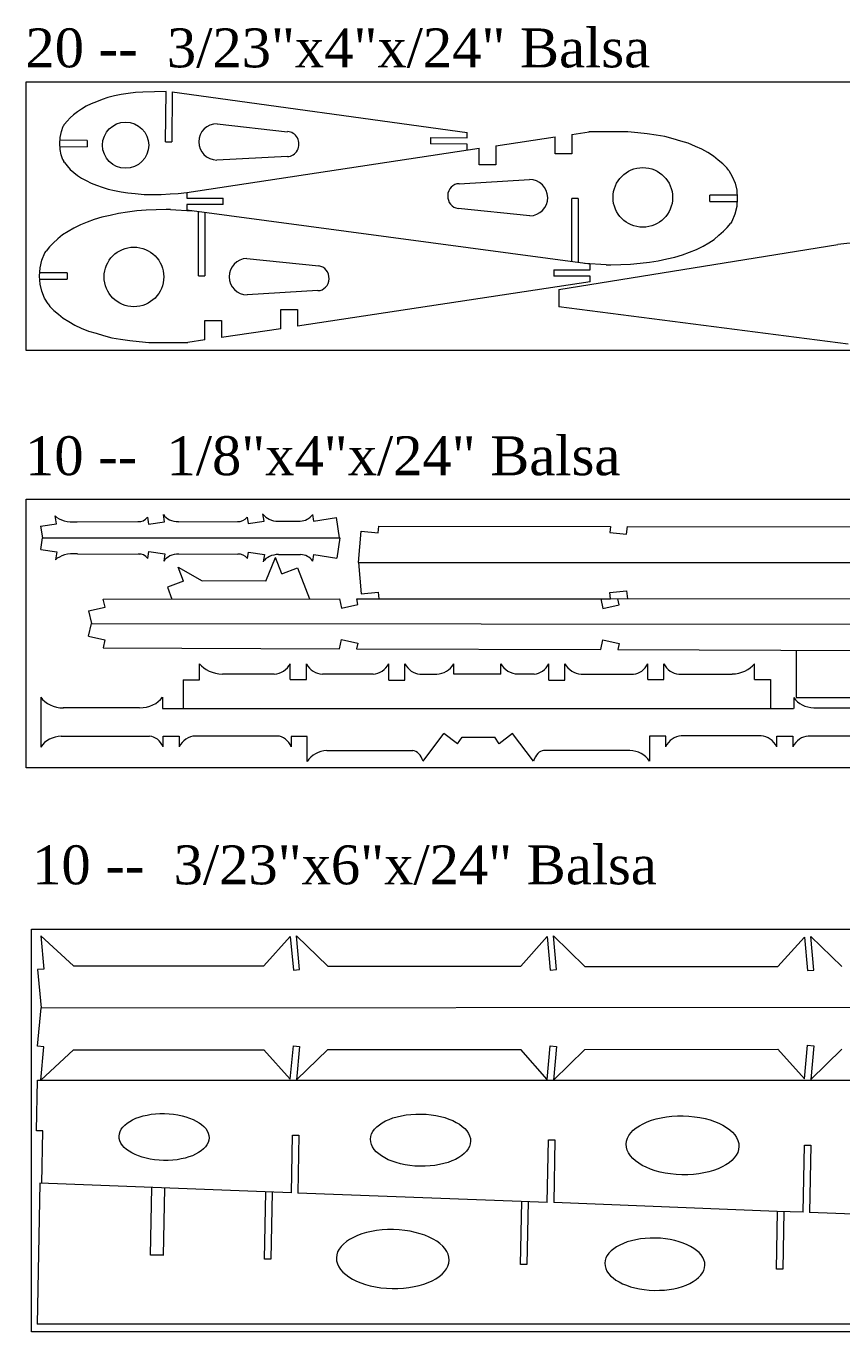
# Model space of a CAD drawing. Extents: x -15.5 to 12.9, y -17.5 to 17.8.
# Drawn here: x -11.18 to 0.97, y -1.6 to 17.85 of the extents above; entities that cross this region are included whole.
import ezdxf
from ezdxf.enums import TextEntityAlignment as Align

# ---------------------------------------------------------------- set-up
doc = ezdxf.new("R2010")
doc.units = 0
doc.header["$MEASUREMENT"] = 0
doc.layers.get('0').update_dxf_attribs({"lineweight": 0})
doc.styles.get("Standard").update_dxf_attribs({"font": 'TIMES.TTF'})

msp = doc.modelspace()

# ---------------------------------------------------------------- linework, layer by layer
at = {"color": 1, "linetype": 'Continuous', "lineweight": 0}
for p, q in [((-10.053, 16.756, 0), (-10.136, 16.723, 0)), ((-9.965, 16.784, 0), (-10.053, 16.756, 0)), ((-9.87, 16.809, 0), (-9.965, 16.784, 0)), ((-9.77, 16.829, 0), (-9.87, 16.809, 0)), ((-9.666, 16.844, 0), (-9.77, 16.829, 0)), ((-9.557, 16.86, 0), (-9.666, 16.844, 0)), ((-9.445, 16.866, 0), (-9.557, 16.86, 0)), ((-9.1, 16.874, 0), (-9.445, 16.866, 0)), ((-9.106, 16.127, 0), (-9.1, 16.874, 0)), ((-9.007, 16.871, 0), (-9.013, 16.124, 0)), ((-9.007, 16.871, 0), (-4.614, 16.266, 0)), ((-10.42, 16.574, 0), (-10.479, 16.529, 0)), ((-10.357, 16.614, 0), (-10.42, 16.574, 0)), ((-10.29, 16.654, 0), (-10.357, 16.614, 0)), ((-10.215, 16.691, 0), (-10.29, 16.654, 0)), ((-10.136, 16.723, 0), (-10.215, 16.691, 0)), ((-10.659, 16.279, 0), (-10.632, 16.358, 0)), ((-10.632, 16.358, 0), (-10.628, 16.365, 0)), ((-10.621, 16.376, 0), (-10.628, 16.365, 0)), ((-10.612, 16.387, 0), (-10.621, 16.376, 0)), ((-10.573, 16.433, 0), (-10.612, 16.387, 0)), ((-10.53, 16.481, 0), (-10.573, 16.433, 0)), ((-10.479, 16.529, 0), (-10.53, 16.481, 0)), ((-8.341, 16.394, 0), (-7.289, 16.276, 0)), ((-10.682, 16.099, 0), (-10.677, 16.192, 0)), ((-10.276, 16.144, 0), (-10.68, 16.148, 0)), ((-10.677, 16.192, 0), (-10.659, 16.279, 0)), ((-10.276, 16.144, 0), (-10.276, 16.051, 0)), ((-5.159, 16.189, 0), (-4.614, 16.184, 0)), ((-5.159, 16.189, 0), (-5.159, 16.095, 0)), ((-4.614, 16.184, 0), (-4.614, 16.266, 0)), ((-4.187, 16.068, 0), (-3.305, 16.198, 0)), ((-3.305, 15.947, 0), (-3.305, 16.198, 0)), ((-3.055, 16.235, 0), (-2.8, 16.272, 0)), ((-3.055, 16.235, 0), (-3.055, 15.947, 0)), ((-2.594, 16.276, 0), (-2.802, 16.272, 0)), ((-2.527, 16.276, 0), (-2.594, 16.276, 0)), ((-2.373, 16.274, 0), (-2.527, 16.276, 0)), ((-2.223, 16.272, 0), (-2.373, 16.274, 0)), ((-2.076, 16.259, 0), (-2.223, 16.272, 0)), ((-1.936, 16.244, 0), (-2.076, 16.259, 0)), ((-1.8, 16.224, 0), (-1.936, 16.244, 0)), ((-1.672, 16.203, 0), (-1.8, 16.224, 0)), ((-1.547, 16.171, 0), (-1.672, 16.203, 0)), ((-1.434, 16.137, 0), (-1.547, 16.171, 0)), ((-10.679, 16.012, 0), (-10.682, 16.099, 0)), ((-10.681, 16.054, 0), (-10.276, 16.051, 0)), ((-10.664, 15.932, 0), (-10.679, 16.012, 0)), ((-9.106, 16.126, 0), (-9.013, 16.126, 0)), ((-8.792, 15.371, 0), (-4.437, 16.032, 0)), ((-4.616, 16.091, 0), (-5.159, 16.095, 0)), ((-4.616, 16.004, 0), (-4.616, 16.091, 0)), ((-4.437, 15.781, 0), (-4.437, 16.032, 0)), ((-4.187, 16.068, 0), (-4.187, 15.781, 0)), ((-1.324, 16.103, 0), (-1.434, 16.137, 0)), ((-1.213, 16.058, 0), (-1.324, 16.103, 0)), ((-1.119, 16.017, 0), (-1.213, 16.058, 0)), ((-1.031, 15.964, 0), (-1.119, 16.017, 0)), ((-0.947, 15.91, 0), (-1.031, 15.964, 0)), ((-10.639, 15.856, 0), (-10.664, 15.932, 0)), ((-10.638, 15.855, 0), (-10.639, 15.856, 0)), ((-10.638, 15.855, 0), (-10.621, 15.83, 0)), ((-10.612, 15.818, 0), (-10.621, 15.83, 0)), ((-10.612, 15.818, 0), (-10.573, 15.768, 0)), ((-10.573, 15.768, 0), (-10.529, 15.713, 0)), ((-7.292, 15.907, 0), (-8.345, 15.854, 0)), ((-4.187, 15.781, 0), (-4.437, 15.781, 0)), ((-3.055, 15.947, 0), (-3.305, 15.947, 0)), ((-0.875, 15.854, 0), (-0.947, 15.91, 0)), ((-0.807, 15.798, 0), (-0.875, 15.854, 0)), ((-0.746, 15.736, 0), (-0.807, 15.798, 0)), ((-10.529, 15.713, 0), (-10.475, 15.669, 0)), ((-10.475, 15.669, 0), (-10.421, 15.626, 0)), ((-10.421, 15.626, 0), (-10.359, 15.584, 0)), ((-10.359, 15.584, 0), (-10.29, 15.548, 0)), ((-4.737, 15.501, 0), (-3.686, 15.563, 0)), ((-0.719, 15.7, 0), (-0.746, 15.736, 0)), ((-0.719, 15.7, 0), (-0.668, 15.611, 0)), ((-0.668, 15.611, 0), (-0.626, 15.509, 0)), ((-10.29, 15.548, 0), (-10.217, 15.508, 0)), ((-10.217, 15.508, 0), (-10.136, 15.479, 0)), ((-10.136, 15.479, 0), (-10.052, 15.45, 0)), ((-10.052, 15.45, 0), (-9.964, 15.422, 0)), ((-9.964, 15.422, 0), (-9.869, 15.4, 0)), ((-9.869, 15.4, 0), (-9.77, 15.379, 0)), ((-9.77, 15.379, 0), (-9.668, 15.364, 0)), ((-8.792, 15.371, 0), (-8.792, 15.284, 0)), ((-0.626, 15.509, 0), (-0.601, 15.403, 0)), ((-0.601, 15.403, 0), (-0.594, 15.287, 0)), ((-9.668, 15.364, 0), (-9.562, 15.354, 0)), ((-9.562, 15.354, 0), (-9.428, 15.343, 0)), ((-9.428, 15.343, 0), (-9.175, 15.339, 0)), ((-8.792, 15.284, 0), (-8.25, 15.284, 0)), ((-8.25, 15.191, 0), (-8.792, 15.191, 0)), ((-8.792, 15.191, 0), (-8.792, 15.109, 0)), ((-8.25, 15.191, 0), (-8.25, 15.284, 0)), ((-3.055, 14.337, 0), (-3.055, 15.282, 0)), ((-2.961, 15.281, 0), (-3.055, 15.282, 0)), ((-2.961, 15.28, 0), (-2.961, 14.324, 0)), ((-0.597, 15.332, 0), (-1.002, 15.332, 0)), ((-1.002, 15.238, 0), (-1.002, 15.332, 0)), ((-1.002, 15.238, 0), (-0.597, 15.238, 0)), ((-0.594, 15.287, 0), (-0.601, 15.162, 0)), ((-10.054, 15.001, 0), (-10.171, 14.968, 0)), ((-9.933, 15.029, 0), (-10.054, 15.001, 0)), ((-9.808, 15.058, 0), (-9.933, 15.029, 0)), ((-9.675, 15.079, 0), (-9.808, 15.058, 0)), ((-9.537, 15.095, 0), (-9.675, 15.079, 0)), ((-9.395, 15.106, 0), (-9.537, 15.095, 0)), ((-9.249, 15.114, 0), (-9.395, 15.106, 0)), ((-9.099, 15.117, 0), (-9.249, 15.114, 0)), ((-9.033, 15.117, 0), (-9.099, 15.117, 0)), ((-9.033, 15.117, 0), (-8.71, 15.098, 0)), ((-2.785, 14.301, 0), (-8.792, 15.109, 0)), ((-8.616, 14.131, 0), (-8.616, 15.086, 0)), ((-8.522, 15.073, 0), (-8.522, 14.129, 0)), ((-3.682, 15.023, 0), (-4.751, 15.133, 0)), ((-0.629, 15.046, 0), (-0.672, 14.94, 0)), ((-0.601, 15.162, 0), (-0.629, 15.046, 0)), ((-10.56, 14.79, 0), (-10.64, 14.738, 0)), ((-10.475, 14.838, 0), (-10.56, 14.79, 0)), ((-10.376, 14.887, 0), (-10.475, 14.838, 0)), ((-10.275, 14.928, 0), (-10.376, 14.887, 0)), ((-10.171, 14.968, 0), (-10.275, 14.928, 0)), ((-0.865, 14.733, 0), (-0.797, 14.793, 0)), ((-0.797, 14.793, 0), (-0.741, 14.851, 0)), ((-0.741, 14.851, 0), (-0.69, 14.912, 0)), ((-0.672, 14.94, 0), (-0.69, 14.912, 0)), ((-10.78, 14.618, 0), (-10.836, 14.559, 0)), ((-10.712, 14.678, 0), (-10.78, 14.618, 0)), ((-10.64, 14.738, 0), (-10.712, 14.678, 0)), ((-3.249, 13.928, 0), (0.907, 14.595, 0)), ((-1.102, 14.573, 0), (-1.017, 14.62, 0)), ((-1.017, 14.62, 0), (-0.937, 14.672, 0)), ((-0.937, 14.672, 0), (-0.865, 14.733, 0)), ((-10.948, 14.364, 0), (-10.905, 14.471, 0)), ((-10.905, 14.471, 0), (-10.887, 14.498, 0)), ((-10.836, 14.559, 0), (-10.887, 14.498, 0)), ((-1.644, 14.381, 0), (-1.523, 14.409, 0)), ((-1.523, 14.409, 0), (-1.406, 14.442, 0)), ((-1.406, 14.442, 0), (-1.302, 14.483, 0)), ((-1.302, 14.483, 0), (-1.201, 14.523, 0)), ((-1.201, 14.523, 0), (-1.102, 14.573, 0)), ((-10.983, 14.123, 0), (-10.976, 14.248, 0)), ((-10.976, 14.248, 0), (-10.948, 14.364, 0)), ((-7.895, 14.387, 0), (-6.826, 14.277, 0)), ((-3.327, 14.219, 0), (-2.785, 14.219, 0)), ((-3.327, 14.219, 0), (-3.327, 14.126, 0)), ((-2.544, 14.293, 0), (-2.867, 14.312, 0)), ((-2.785, 14.219, 0), (-2.785, 14.301, 0)), ((-2.544, 14.293, 0), (-2.478, 14.293, 0)), ((-2.478, 14.293, 0), (-2.328, 14.296, 0)), ((-2.328, 14.296, 0), (-2.182, 14.304, 0)), ((-2.182, 14.304, 0), (-2.04, 14.316, 0)), ((-2.04, 14.316, 0), (-1.902, 14.332, 0)), ((-1.902, 14.332, 0), (-1.769, 14.352, 0)), ((-1.769, 14.352, 0), (-1.644, 14.381, 0)), ((-10.976, 14.007, 0), (-10.983, 14.123, 0)), ((-10.575, 14.172, 0), (-10.98, 14.172, 0)), ((-10.98, 14.078, 0), (-10.575, 14.078, 0)), ((-10.951, 13.901, 0), (-10.976, 14.007, 0)), ((-10.575, 14.172, 0), (-10.575, 14.078, 0)), ((-8.616, 14.129, 0), (-8.522, 14.129, 0)), ((-2.785, 14.039, 0), (-7.14, 13.379, 0)), ((-2.786, 14.126, 0), (-3.327, 14.126, 0)), ((-2.785, 14.039, 0), (-2.785, 14.126, 0)), ((-10.909, 13.799, 0), (-10.951, 13.901, 0)), ((-6.84, 13.909, 0), (-7.891, 13.847, 0)), ((-3.249, 13.928, 0), (-3.25, 13.667, 0)), ((-10.858, 13.71, 0), (-10.909, 13.799, 0)), ((-10.858, 13.71, 0), (-10.831, 13.674, 0)), ((-10.831, 13.674, 0), (-10.77, 13.612, 0)), ((-7.39, 13.342, 0), (-7.39, 13.629, 0)), ((-7.39, 13.629, 0), (-7.14, 13.629, 0)), ((-7.14, 13.629, 0), (-7.14, 13.379, 0)), ((1.057, 13.11, 0), (-3.25, 13.667, 0)), ((-10.77, 13.612, 0), (-10.702, 13.556, 0)), ((-10.702, 13.556, 0), (-10.63, 13.5, 0)), ((-10.63, 13.5, 0), (-10.546, 13.447, 0)), ((-10.546, 13.447, 0), (-10.458, 13.394, 0)), ((-8.522, 13.176, 0), (-8.522, 13.463, 0)), ((-8.522, 13.463, 0), (-8.272, 13.463, 0)), ((-8.272, 13.463, 0), (-8.272, 13.212, 0)), ((-10.458, 13.394, 0), (-10.364, 13.352, 0)), ((-10.364, 13.352, 0), (-10.253, 13.307, 0)), ((-10.253, 13.307, 0), (-10.143, 13.273, 0)), ((-10.143, 13.273, 0), (-10.03, 13.239, 0)), ((-10.03, 13.239, 0), (-9.905, 13.207, 0)), ((-7.39, 13.342, 0), (-8.272, 13.212, 0)), ((-9.905, 13.207, 0), (-9.777, 13.186, 0)), ((-9.777, 13.186, 0), (-9.641, 13.166, 0)), ((-9.641, 13.166, 0), (-9.501, 13.151, 0)), ((-9.501, 13.151, 0), (-9.354, 13.138, 0)), ((-9.354, 13.138, 0), (-9.204, 13.136, 0)), ((-9.204, 13.136, 0), (-9.05, 13.134, 0)), ((-9.05, 13.134, 0), (-8.983, 13.134, 0)), ((-8.983, 13.134, 0), (-8.775, 13.138, 0)), ((-8.522, 13.176, 0), (-8.777, 13.138, 0)), ((-10.732, 10.435, 0), (-10.75, 10.554, 0)), ((-9.376, 10.534, 0), (-9.36, 10.429, 0)), ((-9.123, 10.466, 0), (-9.14, 10.574, 0)), ((-7.892, 10.535, 0), (-7.877, 10.439, 0)), ((-7.641, 10.475, 0), (-7.657, 10.582, 0)), ((-6.919, 10.572, 0), (-6.905, 10.475, 0)), ((-6.904, 10.475, 0), (-6.563, 10.528, 0)), ((-6.517, 10.228, 0), (-6.563, 10.528, 0)), ((-10.969, 10.398, 0), (-10.732, 10.435, 0)), ((-10.969, 10.398, 0), (-10.942, 10.225, 0)), ((-9.36, 10.429, 0), (-9.123, 10.466, 0)), ((-7.877, 10.439, 0), (-7.641, 10.475, 0)), ((-6.236, 9.859, 0), (-6.192, 10.324, 0)), ((-6.192, 10.324, 0), (-5.943, 10.3, 0)), ((-5.943, 10.3, 0), (-5.933, 10.401, 0)), ((-5.933, 10.401, 0), (-2.48, 10.395, 0)), ((-2.48, 10.395, 0), (-2.489, 10.304, 0)), ((-2.24, 10.28, 0), (-2.229, 10.395, 0)), ((-2.229, 10.395, 0), (1.339, 10.39, 0)), ((-10.964, 10.055, 0), (-10.938, 10.225, 0)), ((-6.511, 10.228, 0), (-6.558, 9.925, 0)), ((-2.489, 10.304, 0), (-2.24, 10.28, 0)), ((-10.964, 10.055, 0), (-10.727, 10.018, 0)), ((-10.727, 10.018, 0), (-10.746, 9.899, 0)), ((-9.372, 9.919, 0), (-9.356, 10.024, 0)), ((-9.355, 10.024, 0), (-9.119, 9.987, 0)), ((-9.119, 9.987, 0), (-9.135, 9.879, 0)), ((-7.888, 9.918, 0), (-7.873, 10.014, 0)), ((-7.872, 10.014, 0), (-7.636, 9.978, 0)), ((-7.636, 9.978, 0), (-7.653, 9.871, 0)), ((-7.615, 9.582, 0), (-7.469, 9.932, 0)), ((-7.377, 9.689, 0), (-7.469, 9.932, 0)), ((-6.915, 9.881, 0), (-6.9, 9.978, 0)), ((-6.899, 9.978, 0), (-6.558, 9.925, 0)), ((-8.918, 9.789, 0), (-8.564, 9.585, 0)), ((-8.84, 9.583, 0), (-8.918, 9.789, 0)), ((-7.377, 9.689, 0), (-7.141, 9.778, 0)), ((-7.141, 9.778, 0), (-6.964, 9.316, 0)), ((-6.236, 9.859, 0), (7.314, 9.856, 0)), ((-6.236, 9.859, 0), (-6.192, 9.394, 0)), ((-8.84, 9.583, 0), (-9.079, 9.493, 0)), ((-9.079, 9.493, 0), (-9.012, 9.315, 0)), ((-6.192, 9.394, 0), (-5.943, 9.418, 0)), ((-5.943, 9.418, 0), (-5.933, 9.317, 0)), ((-2.489, 9.414, 0), (-2.24, 9.437, 0)), ((-2.479, 9.319, 0), (-2.489, 9.414, 0)), ((-2.24, 9.437, 0), (-2.228, 9.319, 0)), ((-10.254, 9.14, 0), (-10.009, 9.193, 0)), ((-10.036, 9.314, 0), (-6.517, 9.317, 0)), ((-10.009, 9.193, 0), (-10.036, 9.314, 0)), ((-6.517, 9.317, 0), (-6.487, 9.178, 0)), ((-6.487, 9.178, 0), (-6.242, 9.232, 0)), ((-6.261, 9.317, 0), (-2.479, 9.319, 0)), ((-6.242, 9.232, 0), (-6.261, 9.317, 0)), ((-2.626, 9.319, 0), (-2.594, 9.174, 0)), ((-2.594, 9.174, 0), (-2.35, 9.227, 0)), ((-2.479, 9.319, 0), (1.268, 9.322, 0)), ((-2.35, 9.227, 0), (-2.37, 9.319, 0)), ((-10.254, 9.14, 0), (-10.212, 8.951, 0)), ((-10.254, 8.762, 0), (-10.212, 8.951, 0)), ((-10.254, 8.762, 0), (-10.01, 8.708, 0)), ((-10.01, 8.708, 0), (-10.037, 8.587, 0)), ((-10.037, 8.587, 0), (-6.518, 8.575, 0)), ((-6.518, 8.575, 0), (-6.487, 8.714, 0)), ((-6.487, 8.714, 0), (-6.243, 8.66, 0)), ((-6.243, 8.66, 0), (-6.262, 8.574, 0)), ((-6.262, 8.574, 0), (-2.627, 8.562, 0)), ((-2.627, 8.562, 0), (-2.595, 8.707, 0)), ((-2.595, 8.707, 0), (-2.351, 8.653, 0)), ((-2.351, 8.653, 0), (-2.371, 8.561, 0)), ((-2.371, 8.561, 0), (1.267, 8.548, 0)), ((-8.603, 8.111, 0), (-8.603, 8.351, 0)), ((-7.249, 8.116, 0), (-7.249, 8.35, 0)), ((-7.009, 8.116, 0), (-7.009, 8.348, 0)), ((-5.783, 8.108, 0), (-5.783, 8.35, 0)), ((-5.543, 8.108, 0), (-5.543, 8.351, 0)), ((-4.816, 8.197, 0), (-4.816, 8.349, 0)), ((-4.114, 8.197, 0), (-4.816, 8.197, 0)), ((-4.114, 8.197, 0), (-4.114, 8.351, 0)), ((-3.399, 8.109, 0), (-3.399, 8.352, 0)), ((-3.159, 8.109, 0), (-3.159, 8.351, 0)), ((-1.924, 8.116, 0), (-1.924, 8.35, 0)), ((-1.685, 8.117, 0), (-1.685, 8.35, 0)), ((-0.337, 8.116, 0), (-0.337, 8.35, 0)), ((-8.844, 8.111, 0), (-8.604, 8.111, 0)), ((-8.844, 8.11, 0), (-8.844, 7.685, 0)), ((-7.249, 8.116, 0), (-7.009, 8.116, 0)), ((-5.782, 8.108, 0), (-5.543, 8.108, 0)), ((-3.399, 8.109, 0), (-3.159, 8.109, 0)), ((-1.925, 8.116, 0), (-1.685, 8.117, 0)), ((-0.337, 8.116, 0), (-0.097, 8.116, 0)), ((-0.097, 8.116, 0), (-0.097, 7.685, 0)), ((-10.966, 7.854, 0), (-10.966, 7.11, 0)), ((-9.151, 7.852, 0), (-9.151, 7.685, 0)), ((0.248, 7.846, 0), (0.248, 7.685, 0)), ((-9.151, 7.685, 0), (0.247, 7.685, 0)), ((-9.145, 7.112, 0), (-9.145, 7.274, 0)), ((-9.144, 7.274, 0), (-8.905, 7.274, 0)), ((-8.905, 7.274, 0), (-8.905, 7.113, 0)), ((-6.997, 7.266, 0), (-7.236, 7.266, 0)), ((-7.236, 7.266, 0), (-7.236, 7.112, 0)), ((-6.997, 6.895, 0), (-6.997, 7.266, 0)), ((-5.272, 6.898, 0), (-4.962, 7.31, 0)), ((-4.76, 7.159, 0), (-4.691, 7.256, 0)), ((-4.14, 7.16, 0), (-4.204, 7.256, 0)), ((-3.939, 7.314, 0), (-4.14, 7.16, 0)), ((-3.627, 6.898, 0), (-3.939, 7.314, 0)), ((-1.659, 7.27, 0), (-1.899, 7.27, 0)), ((-1.899, 7.27, 0), (-1.899, 6.898, 0)), ((-1.659, 7.115, 0), (-1.659, 7.27, 0)), ((-0.005, 7.113, 0), (-0.005, 7.274, 0)), ((-0.005, 7.274, 0), (0.234, 7.274, 0)), ((0.234, 7.274, 0), (0.234, 7.113, 0)), ((-10.966, 4.3, 0), (-10.92, 3.804, 0)), ((-7.251, 4.289, 0), (-7.204, 3.789, 0)), ((-7.111, 3.798, 0), (-7.157, 4.296, 0)), ((-3.424, 4.29, 0), (-3.378, 3.789, 0)), ((-3.285, 3.797, 0), (-3.331, 4.298, 0)), ((0.408, 4.281, 0), (0.454, 3.78, 0)), ((0.548, 3.789, 0), (0.501, 4.29, 0)), ((-10.92, 3.804, 0), (-11.015, 3.795, 0)), ((-11.015, 3.795, 0), (-10.962, 3.225, 0)), ((-7.204, 3.789, 0), (-7.111, 3.798, 0)), ((-3.378, 3.789, 0), (-3.285, 3.797, 0)), ((0.454, 3.78, 0), (0.548, 3.789, 0)), ((-11.015, 2.655, 0), (-10.962, 3.225, 0)), ((-10.92, 2.646, 0), (-11.015, 2.655, 0)), ((-10.966, 2.15, 0), (-10.92, 2.646, 0)), ((-7.251, 2.161, 0), (-7.204, 2.661, 0)), ((-7.204, 2.661, 0), (-7.111, 2.652, 0)), ((-7.111, 2.652, 0), (-7.157, 2.153, 0)), ((-3.424, 2.16, 0), (-3.378, 2.661, 0)), ((-3.378, 2.661, 0), (-3.285, 2.652, 0)), ((-3.285, 2.652, 0), (-3.331, 2.151, 0)), ((0.408, 2.168, 0), (0.454, 2.669, 0)), ((0.454, 2.669, 0), (0.548, 2.661, 0)), ((0.548, 2.661, 0), (0.501, 2.16, 0)), ((-11.029, 1.396, 0), (-11.014, 2.148, 0)), ((-11.014, 2.148, 0), (3.89, 2.15, 0)), ((-10.936, 1.394, 0), (-11.029, 1.396, 0)), ((-7.233, 0.47, 0), (-7.216, 1.33, 0)), ((-7.216, 1.33, 0), (-7.121, 1.328, 0)), ((-7.121, 1.328, 0), (-7.138, 0.466, 0)), ((-3.422, 0.328, 0), (-3.404, 1.26, 0)), ((-3.404, 1.26, 0), (-3.309, 1.258, 0)), ((-3.309, 1.258, 0), (-3.327, 0.324, 0)), ((0.389, 0.18, 0), (0.409, 1.182, 0)), ((0.409, 1.182, 0), (0.504, 1.18, 0)), ((0.504, 1.18, 0), (0.484, 0.176, 0)), ((-10.979, 0.612, 0), (-11.02, -1.488, 0)), ((-10.587, 0.599, 0), (-10.979, 0.612, 0)), ((-7.623, 0.484, 0), (-10.587, 0.599, 0)), ((-9.332, -0.458, 0), (-9.312, 0.549, 0)), ((-9.122, 0.542, 0), (-9.141, -0.462, 0)), ((-7.634, -0.517, 0), (-7.615, 0.484, 0)), ((-7.233, 0.47, 0), (-7.623, 0.484, 0)), ((-7.52, 0.481, 0), (-7.539, -0.519, 0)), ((-3.811, 0.343, 0), (-7.138, 0.466, 0)), ((-3.822, -0.595, 0), (-3.803, 0.342, 0)), ((-3.422, 0.328, 0), (-3.811, 0.343, 0)), ((-3.708, 0.339, 0), (-3.727, -0.597, 0)), ((0, 0.194, 0), (-3.327, 0.324, 0)), ((-0.009, -0.665, 0), (0.008, 0.194, 0)), ((0.389, 0.18, 0), (0, 0.194, 0)), ((0.103, 0.191, 0), (0.086, -0.667, 0)), ((1.992, 0.12, 0), (0.484, 0.176, 0)), ((-9.141, -0.458, 0), (-9.332, -0.46, 0)), ((-7.539, -0.519, 0), (-7.634, -0.517, 0)), ((-3.727, -0.597, 0), (-3.822, -0.595, 0)), ((0.086, -0.667, 0), (-0.009, -0.665, 0)), ((3.884, -1.485, 0), (-11.02, -1.488, 0))]:
    msp.add_line(p, q, dxfattribs=at)
at = {"color": 1, "linetype": 'Continuous'}
for p, q in [((-10.426, 10.463, 0), (-9.5, 10.469, 0)), ((-8.917, 10.467, 0), (-8.034, 10.47, 0)), ((-7.429, 10.476, 0), (-7.102, 10.476, 0)), ((-10.942, 10.225, 0), (-6.511, 10.228, 0)), ((-10.421, 9.99, 0), (-9.495, 9.984, 0)), ((-8.913, 9.986, 0), (-8.029, 9.983, 0)), ((-7.424, 9.977, 0), (-7.097, 9.977, 0)), ((-7.615, 9.582, 0), (-8.565, 9.585, 0)), ((-10.212, 8.951, 0), (4.039, 8.94, 0)), ((0.285, 8.552, 0), (0.285, 7.85, 0)), ((-7.488, 8.197, 0), (-8.26, 8.197, 0)), ((-6.016, 8.197, 0), (-6.772, 8.197, 0)), ((-5.319, 8.197, 0), (-5.068, 8.197, 0)), ((-3.618, 8.198, 0), (-3.861, 8.198, 0)), ((-2.918, 8.198, 0), (-2.138, 8.198, 0)), ((-1.465, 8.198, 0), (-0.67, 8.198, 0)), ((0.285, 7.85, 0), (1.999, 7.85, 0)), ((-9.493, 7.693, 0), (-10.63, 7.693, 0)), ((0.549, 7.694, 0), (1.725, 7.694, 0)), ((-10.662, 7.273, 0), (-9.344, 7.273, 0)), ((-8.665, 7.275, 0), (-7.443, 7.275, 0)), ((-4.76, 7.159, 0), (-4.962, 7.31, 0)), ((-4.691, 7.256, 0), (-4.204, 7.256, 0)), ((-0.237, 7.276, 0), (-1.428, 7.276, 0)), ((1.724, 7.274, 0), (0.464, 7.274, 0)), ((-6.706, 7.058, 0), (-5.426, 7.058, 0)), ((-2.191, 7.06, 0), (-3.477, 7.06, 0)), ((-10.966, 4.3, 0), (-10.48, 3.85, 0)), ((-7.251, 4.289, 0), (-7.645, 3.85, 0)), ((-7.157, 4.296, 0), (-6.692, 3.846, 0)), ((-3.424, 4.29, 0), (-3.817, 3.847, 0)), ((-3.331, 4.298, 0), (-2.863, 3.843, 0)), ((0.408, 4.281, 0), (0.012, 3.841, 0)), ((0.501, 4.29, 0), (0.965, 3.842, 0)), ((-10.48, 3.85, 0), (-7.645, 3.85, 0)), ((-6.692, 3.846, 0), (-3.817, 3.847, 0)), ((-2.863, 3.843, 0), (0.012, 3.841, 0)), ((-10.962, 3.225, 0), (2.735, 3.239, 0)), ((-10.966, 2.15, 0), (-10.48, 2.6, 0)), ((-10.48, 2.6, 0), (-7.645, 2.599, 0)), ((-7.251, 2.161, 0), (-7.645, 2.599, 0)), ((-7.157, 2.153, 0), (-6.692, 2.604, 0)), ((-6.692, 2.604, 0), (-3.817, 2.603, 0)), ((-3.424, 2.16, 0), (-3.817, 2.603, 0)), ((-3.331, 2.151, 0), (-2.863, 2.607, 0)), ((-2.863, 2.607, 0), (0.012, 2.609, 0)), ((0.408, 2.168, 0), (0.012, 2.609, 0)), ((0.501, 2.16, 0), (0.965, 2.608, 0)), ((-10.952, 0.611, 0), (-10.936, 1.394, 0))]:
    msp.add_line(p, q, dxfattribs=at)
at = {"color": 7, "linetype": 'Continuous', "lineweight": 0, "elevation": 0}
for points in [[(-11.184, 17.018), (12.816, 17.018), (12.816, 13.018), (-11.184, 13.018), (-11.184, 17.018)], [(-11.103, 4.399), (12.897, 4.399), (12.897, -1.601), (-11.103, -1.601), (-11.103, 4.399)]]:
    msp.add_lwpolyline(points, dxfattribs=at)
at = {"color": 1, "linetype": 'Continuous', "lineweight": 0, "elevation": 0}
msp.add_lwpolyline([(-9.175, 15.339), (-9.041, 15.349), (-8.918, 15.357), (-8.792, 15.371)], dxfattribs=at)
at = {"color": 1, "linetype": 'Continuous', "lineweight": 0, "ltscale": 0.25, "elevation": 0}
msp.add_lwpolyline([(1.305, 14.633), (1.166, 14.621), (1.038, 14.61), (0.907, 14.595)], dxfattribs=at)
at = {"color": 7, "linetype": 'Continuous', "elevation": 0}
msp.add_lwpolyline([(-11.184, 10.803), (12.816, 10.803), (12.816, 6.803), (-11.184, 6.803), (-11.184, 10.803), (-11.184, 10.803), (-11.184, 10.803), (-11.184, 10.803), (-11.184, 10.803)], dxfattribs=at)
at = {"color": 1, "linetype": 'Continuous', "lineweight": 0}
for centre, radius in [((-9.702, 16.075, 0), 0.344), ((-1.999, 15.297, 0), 0.444), ((-9.578, 14.113, 0), 0.444)]:
    msp.add_circle(centre, radius, dxfattribs=at)
for centre, start, end in [((-8.343, 16.124, 0), 89.545, 269.545), ((-3.686, 15.293, 0), -88.9924, 90), ((-7.891, 14.117, 0), 91.0076, 270)]:
    msp.add_arc(centre, 0.27, start, end, dxfattribs=at)
for centre, major_axis, ratio, start_param, end_param in [((-7.291, 16.092, 0), (0.001, 0.185), 0.917908, -3.141593, 0), ((-4.737, 15.317, 0), (0, -0.184), 0.917908, 3.141593, 6.201793), ((-6.84, 14.093, 0), (0, -0.184), 0.917908, 0, 3.060201), ((-5.723, -0.516, 0), (0.84, -0.017), 0.522392, 3.141593, 9.424778), ((-1.82, -0.593, 0), (0.745, -0.015), 0.522392, 3.141593, 9.424778)]:
    msp.add_ellipse(centre, major_axis=major_axis, ratio=ratio, start_param=start_param, end_param=end_param, dxfattribs=at)
at = {"color": 1, "linetype": 'Continuous'}
for centre, major_axis, ratio, start_param, end_param in [((-10.386, 10.688, 0), (0.401, 0.062), 0.54032, -2.782822, -1.751415), ((-9.512, 10.662, 0), (0.03, -0.193), 0.90167, -0.206874, 0.711155), ((-8.9, 10.689, 0), (0.268, 0.041), 0.807832, -2.782822, -1.751415), ((-8.029, 10.664, 0), (0.03, -0.193), 0.916107, -0.206874, 0.711155), ((-7.411, 10.696, 0), (0.275, 0.042), 0.788178, -2.782822, -1.751415), ((-7.108, 10.706, 0), (0.232, 0), 0.993537, -1.544508, -0.622704), ((-10.381, 9.765, 0), (0.401, -0.062), 0.54032, 1.751415, 2.782822), ((-9.507, 9.791, 0), (0.03, 0.193), 0.90167, -0.711155, 0.206874), ((-8.896, 9.764, 0), (0.268, -0.041), 0.807832, 1.751415, 2.782822), ((-8.024, 9.789, 0), (0.03, 0.193), 0.916107, -0.711155, 0.206874), ((-7.407, 9.757, 0), (0.275, -0.042), 0.788178, 1.751415, 2.782822), ((-7.103, 9.747, 0), (0.232, 0), 0.992405, 0.622704, 1.54442), ((-8.243, 8.508, 0), (0.418, 0), 0.743066, -2.611377, -1.613324), ((-7.5, 8.507, 0), (0, -0.31), 0.938952, 0.042528, 1.040581), ((-6.759, 8.502, 0), (0, -0.305), 0.948045, -1.040581, -0.042528), ((-6.028, 8.507, 0), (0, -0.309), 0.919075, 0.042528, 1.040581), ((-5.307, 8.509, 0), (0, -0.312), 0.875427, -1.040581, -0.042528), ((-5.082, 8.504, 0), (0.308, 0), 0.998557, -1.528269, -0.530216), ((-3.848, 8.507, 0), (0.309, 0), 0.998297, -2.611377, -1.613324), ((-3.63, 8.509, 0), (0, -0.311), 0.860327, 0.042528, 1.040581), ((-2.906, 8.507, 0), (0, -0.309), 0.951637, -1.040581, -0.042528), ((-2.149, 8.506, 0), (0, -0.308), 0.846051, 0.042528, 1.040581), ((-1.454, 8.506, 0), (0, -0.308), 0.871026, -1.040581, -0.042528), ((-0.688, 8.505, 0), (0.406, 0), 0.754421, -1.528269, -0.530216), ((-10.612, 8.018, 0), (0.411, 0), 0.793154, -2.611377, -1.613324), ((-9.511, 8.015, 0), (0.417, 0), 0.772993, -1.528269, -0.530216), ((0.565, 8.003, 0), (0.368, 0), 0.840299, -2.611377, -1.613324), ((-10.646, 6.944, 0), (0.371, 0), 0.888127, 1.613324, 2.611377), ((-9.355, 6.947, 0), (0, -0.326), 0.747287, 2.101012, 3.099065), ((-8.652, 6.947, 0), (0, -0.328), 0.893948, 3.18412, 4.182173), ((-7.453, 6.944, 0), (0, -0.331), 0.763213, 2.101012, 3.099065), ((-1.416, 6.95, 0), (0, -0.326), 0.8661, 3.18412, 4.182173), ((-0.249, 6.947, 0), (0, -0.329), 0.860522, 2.101012, 3.099065), ((0.476, 6.948, 0), (0, -0.326), 0.85917, 3.18412, 4.182173), ((-6.691, 6.729, 0), (0.354, 0), 0.928755, 1.613324, 2.611377), ((-5.434, 6.734, 0), (0, -0.324), 0.581488, 2.101012, 3.099065), ((-3.47, 6.732, 0), (0, -0.328), 0.558558, 3.18412, 4.182173), ((-2.206, 6.733, 0), (0.356, 0), 0.919548, 0.530216, 1.528269)]:
    msp.add_ellipse(centre, major_axis=major_axis, ratio=ratio, start_param=start_param, end_param=end_param, dxfattribs=at)
at = {"color": 1, "linetype": 'Continuous', "lineweight": 0}
for centre, major_axis in [((-9.129, 1.302, 0), (0.67, -0.013)), ((-5.31, 1.255, 0), (0.745, -0.015)), ((-1.407, 1.178, 0), (0.84, -0.017))]:
    msp.add_ellipse(centre, major_axis=major_axis, ratio=0.522392, dxfattribs=at)

# ---------------------------------------------------------------- texts
at = {"color": 7, "linetype": 'Continuous'}
for s, p, p2 in [('20 --  3/23"x4"x/24" Balsa', (-11.194, 17.235, 0), (-1.891, 17.235, 0)), ('10 --  1/8"x4"x/24" Balsa', (-11.2, 11.16, 0), (-2.334, 11.16, 0)), ('10 --  3/23"x6"x/24" Balsa', (-11.094, 5.066, 0), (-1.791, 5.066, 0))]:
    msp.add_text(s, height=0.57943, dxfattribs=at).set_placement(p, p2, align=Align.FIT)

doc.saveas('drawing.dxf')
